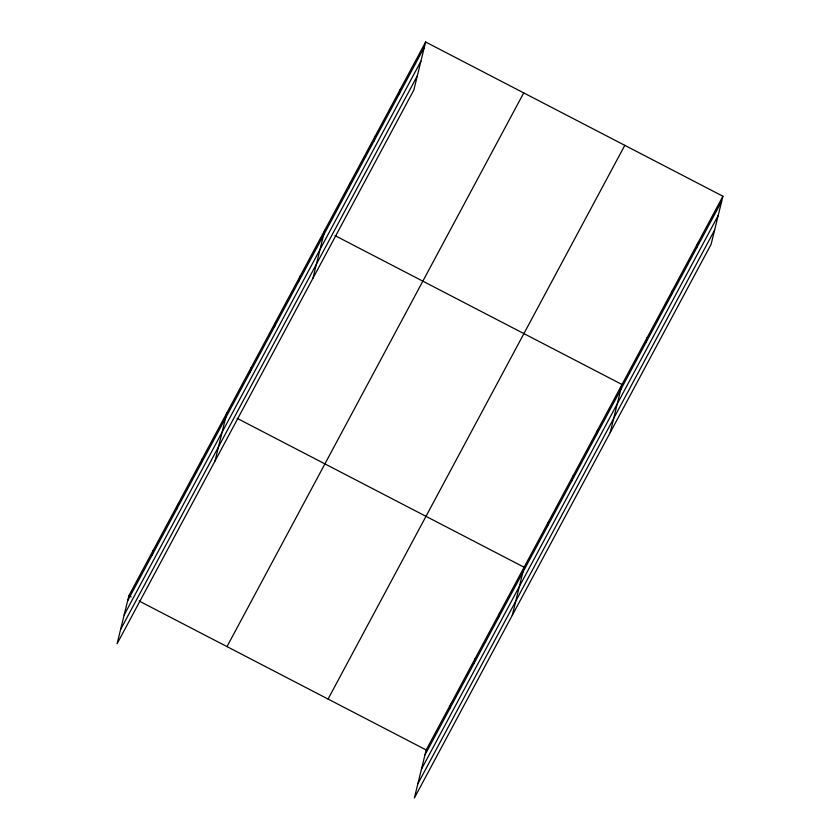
<?xml version="1.0" encoding="UTF-8"?>
<svg xmlns="http://www.w3.org/2000/svg" width="840" height="840" viewBox="0 0 840 840"><rect width="100%" height="100%" fill="white"/><g stroke="black" fill="none" stroke-linecap="round" stroke-linejoin="round"><path stroke-width="1.26" d="M425.628 42L128.888 595.707L117.086 643.755L413.826 90.048L425.628 42L722.915 196.245L711.113 244.293L414.372 798L426.174 749.952L722.915 196.245M152.124 555.093L153.374 550.022M176.61 509.407L177.849 504.346M201.085 463.733L202.335 458.661M215.009 461.034L226.81 412.986M250.047 372.372L251.297 367.3M274.533 326.687L275.772 321.615M299.008 281.012L300.258 275.94M312.931 278.313L324.733 230.255M348.716 188.265L349.955 183.194M373.937 141.204L375.175 136.133M399.157 94.133L400.407 89.061M449.411 709.338L450.66 704.267M473.897 663.663L475.136 658.591M498.372 617.977L499.622 612.906M512.295 615.279L524.097 567.231L237.079 418.31M547.333 526.617L548.583 521.545M571.82 480.942L573.058 475.87M596.295 435.257L597.545 430.185M610.218 432.558L622.02 384.51L335.002 235.589M646.002 342.51L647.241 337.439M671.223 295.449L672.473 290.377M696.444 248.378L697.694 243.306M127.648 600.779L424.379 47.072M124.163 614.953L420.893 61.257M120.572 629.57L417.302 75.862M227 646.601L523.73 92.904M328.072 699.048L624.813 145.341M424.935 755.024L721.665 201.316M421.449 769.199L718.179 215.502M417.858 783.815L714.599 230.118M128.888 595.707L131.166 596.883M139.156 601.03L426.174 749.952"/></g></svg>
